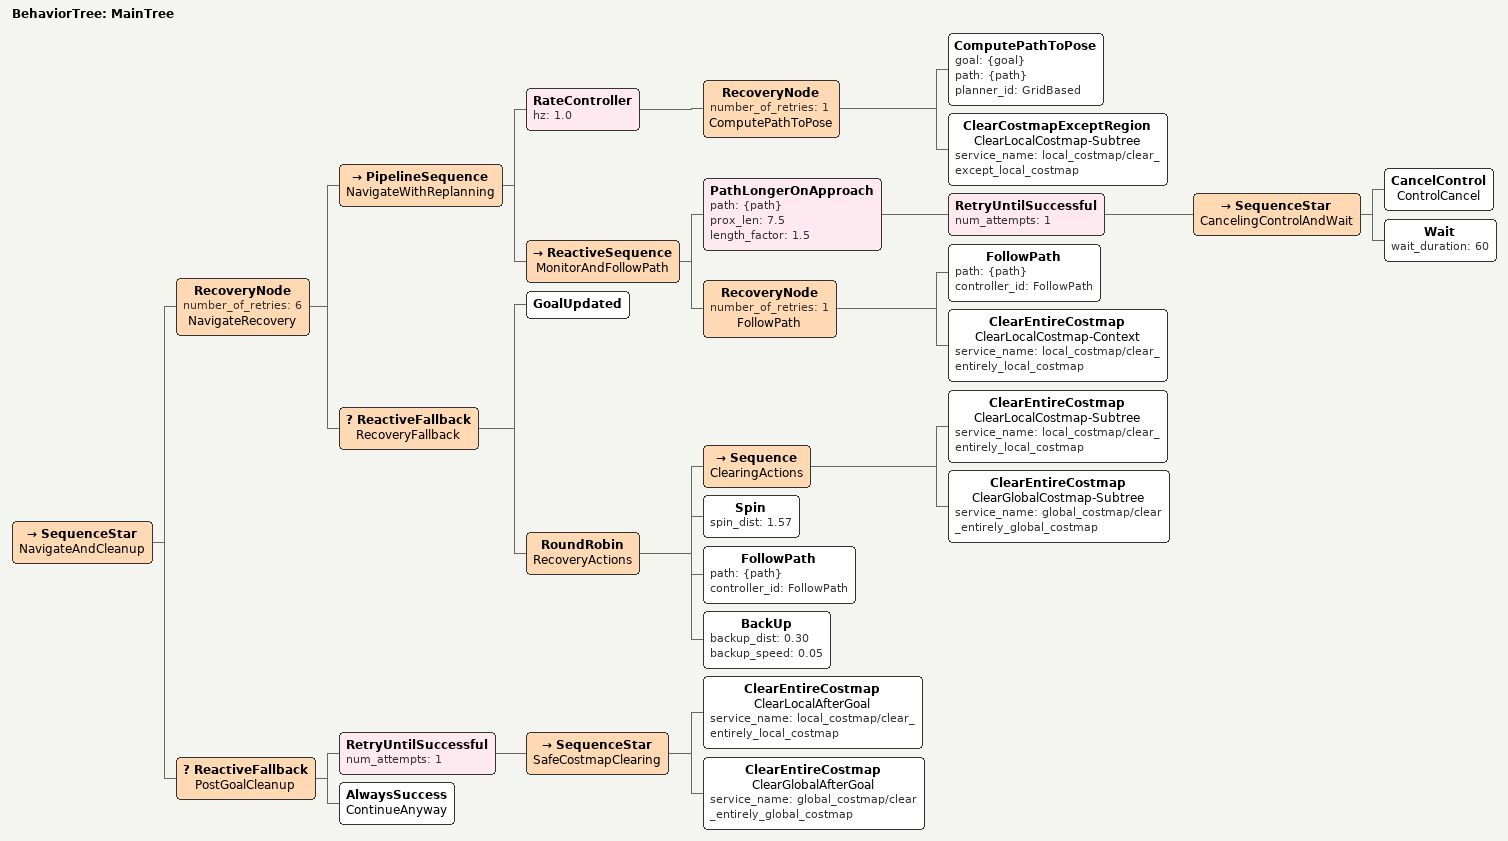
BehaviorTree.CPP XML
<root main_tree_to_execute="MainTree">
  <BehaviorTree ID="MainTree">
    <SequenceStar name="NavigateAndCleanup">
      <RecoveryNode number_of_retries="6" name="NavigateRecovery">
        <PipelineSequence name="NavigateWithReplanning">
          <RateController hz="1.0">
            <RecoveryNode number_of_retries="1" name="ComputePathToPose">
              <ComputePathToPose goal="{goal}" path="{path}" planner_id="GridBased"/>
              <ClearCostmapExceptRegion name="ClearLocalCostmap-Subtree" service_name="local_costmap/clear_except_local_costmap"/>
            </RecoveryNode>
          </RateController>
          <ReactiveSequence name="MonitorAndFollowPath">
            <PathLongerOnApproach path="{path}" prox_len="7.5" length_factor="1.5">
              <RetryUntilSuccessful num_attempts="1">
                <SequenceStar name="CancelingControlAndWait">
                  <CancelControl name="ControlCancel"/>
                  <Wait wait_duration="60"/>
                </SequenceStar>
              </RetryUntilSuccessful>
            </PathLongerOnApproach>
            <RecoveryNode number_of_retries="1" name="FollowPath">
              <FollowPath path="{path}" controller_id="FollowPath"/>
              <ClearEntireCostmap name="ClearLocalCostmap-Context" service_name="local_costmap/clear_entirely_local_costmap"/>
            </RecoveryNode>
          </ReactiveSequence>
        </PipelineSequence>
        <ReactiveFallback name="RecoveryFallback">
          <GoalUpdated/>
          <RoundRobin name="RecoveryActions">
            <Sequence name="ClearingActions">
              <ClearEntireCostmap name="ClearLocalCostmap-Subtree" service_name="local_costmap/clear_entirely_local_costmap"/>
              <ClearEntireCostmap name="ClearGlobalCostmap-Subtree" service_name="global_costmap/clear_entirely_global_costmap"/>
            </Sequence>
            <Spin spin_dist="1.57"/>
            <FollowPath path="{path}" controller_id="FollowPath"/>
            <BackUp backup_dist="0.30" backup_speed="0.05"/>
          </RoundRobin>
        </ReactiveFallback>
      </RecoveryNode>

      <!-- Use ReactiveFallback to handle potential service failures -->
      <ReactiveFallback name="PostGoalCleanup">
        <RetryUntilSuccessful num_attempts="1">
          <SequenceStar name="SafeCostmapClearing">
            <ClearEntireCostmap name="ClearLocalAfterGoal" service_name="local_costmap/clear_entirely_local_costmap"/>
            <ClearEntireCostmap name="ClearGlobalAfterGoal" service_name="global_costmap/clear_entirely_global_costmap"/>
          </SequenceStar>
        </RetryUntilSuccessful>
        <AlwaysSuccess name="ContinueAnyway"/>
      </ReactiveFallback>
    </SequenceStar>
  </BehaviorTree>
</root>
